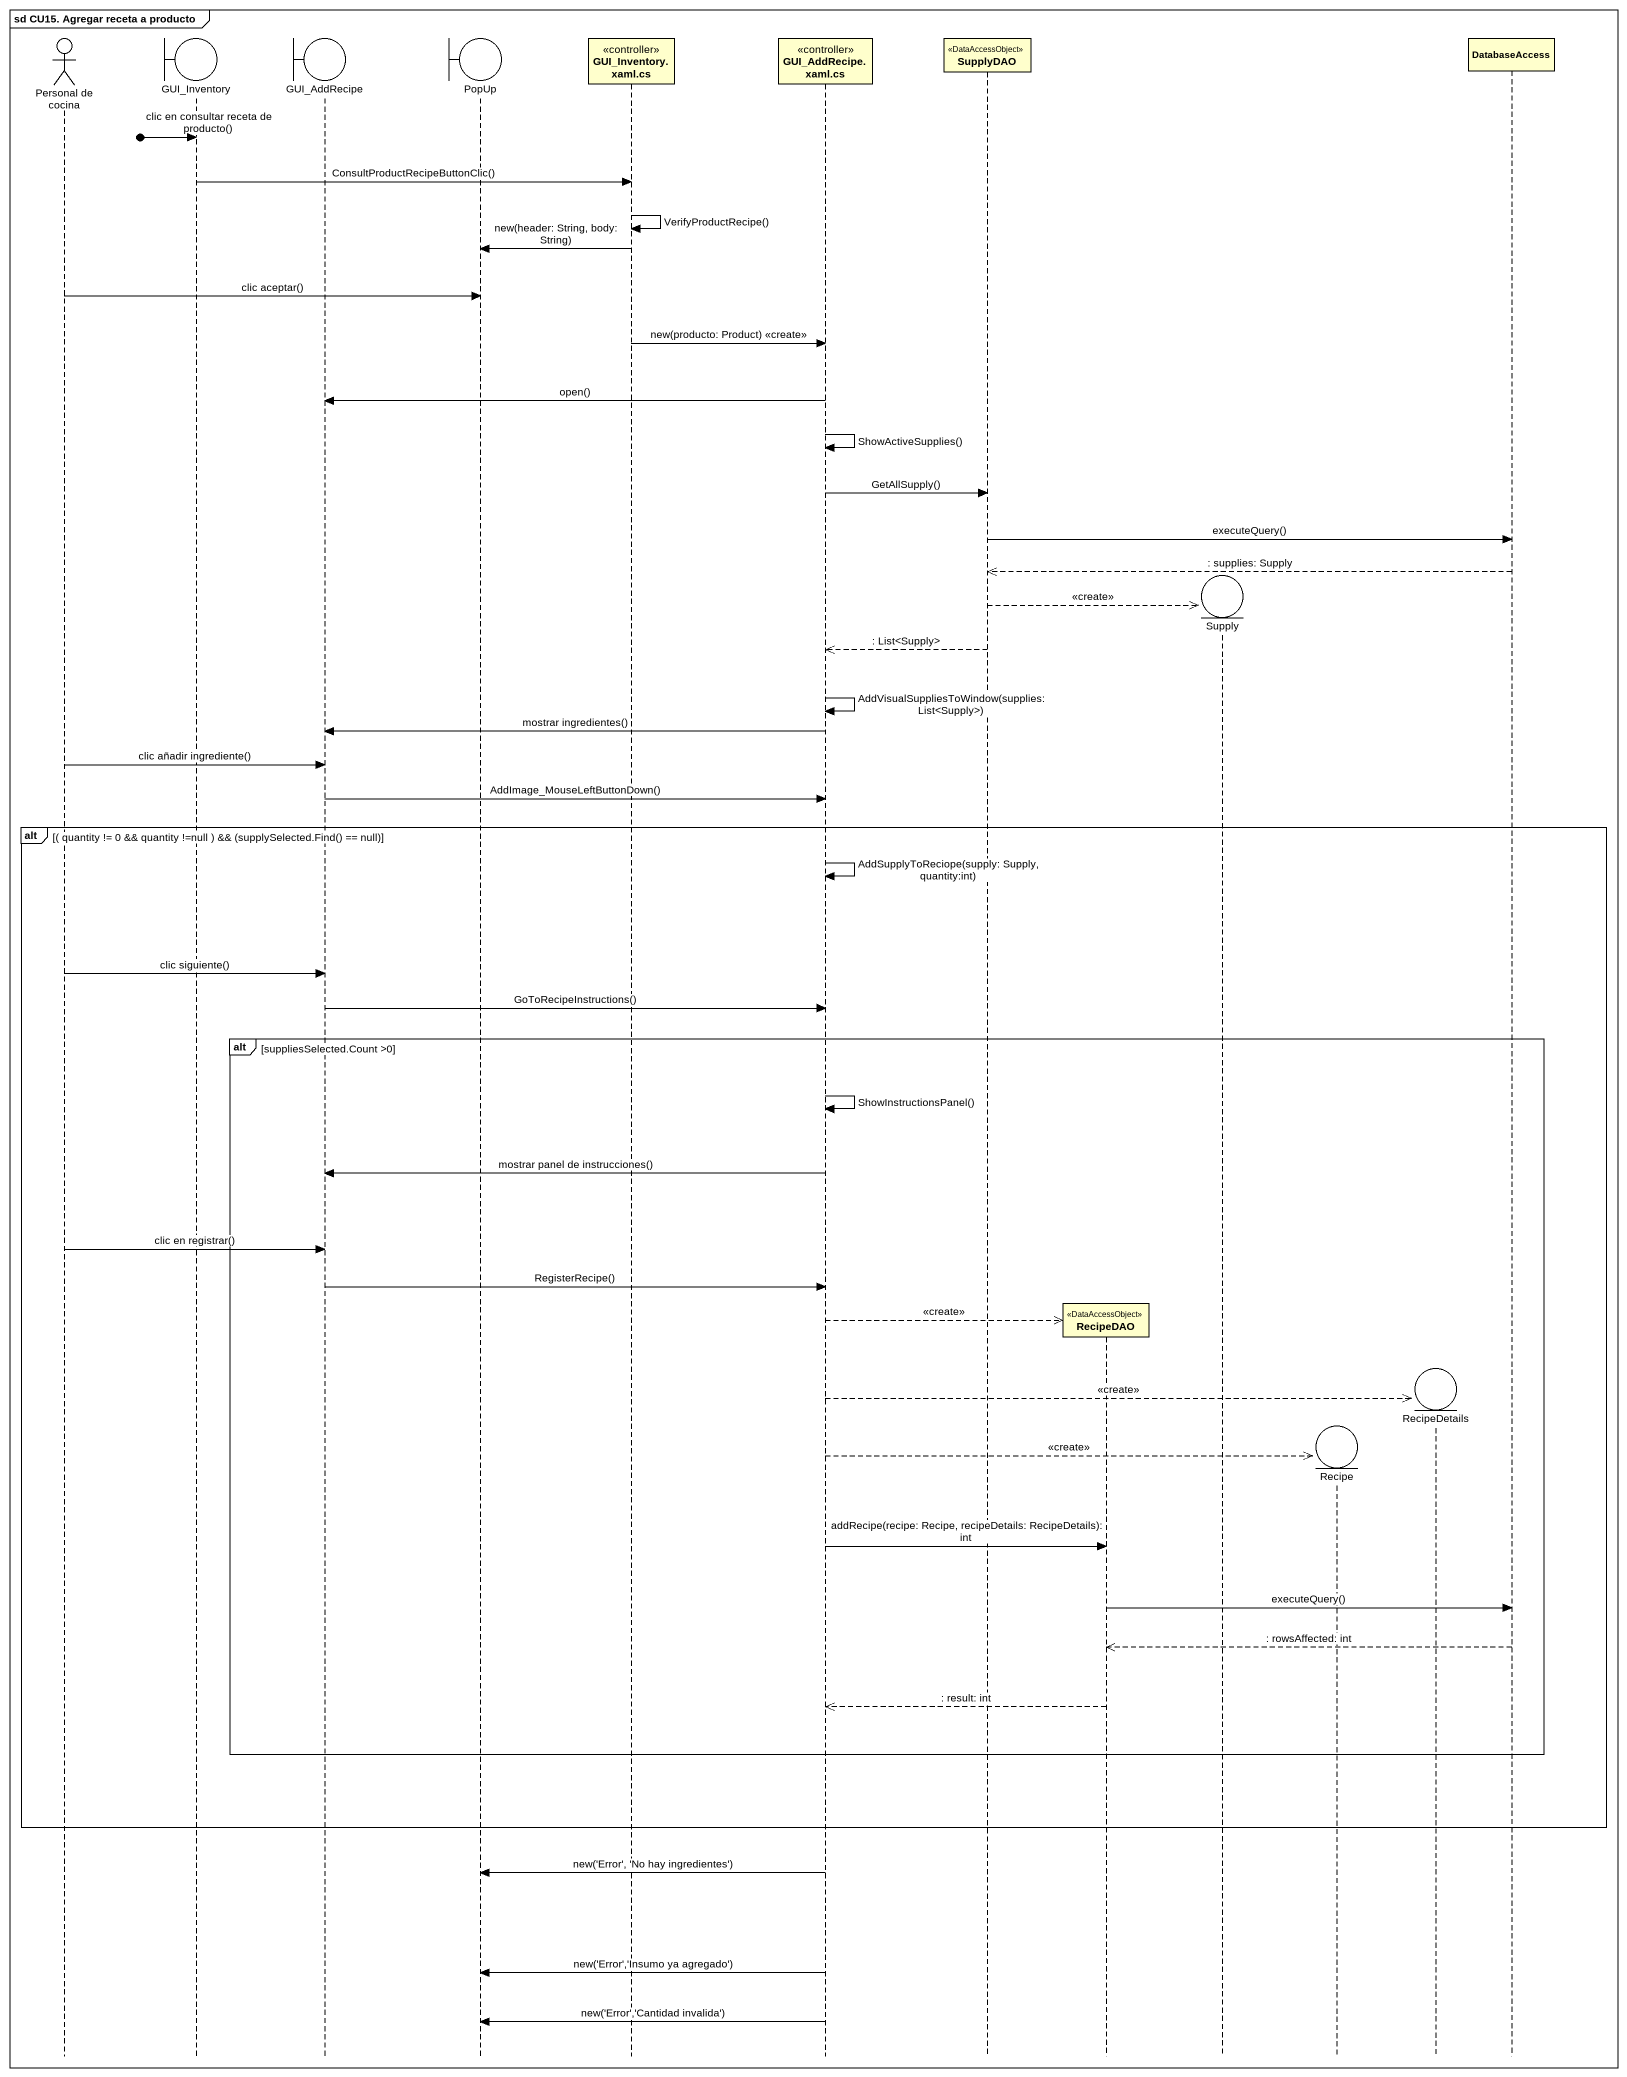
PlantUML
@startuml
mainframe sd CU15. Agregar receta a producto
hide footbox
actor "Personal de cocina" as Personal_de_cocina
boundary GUI_Inventory
boundary GUI_AddRecipe
boundary PopUp
participant "GUI_Inventory.xaml.cs" as GUI_Inventory_xaml_cs <<controller>>
participant "GUI_AddRecipe.xaml.cs" as GUI_AddRecipe_xaml_cs <<controller>>
participant SupplyDAO <<DataAccessObject>>
participant RecipeDAO <<DataAccessObject>>
entity Supply
entity Recipe
entity RecipeDetails
participant DatabaseAccess

[o-> GUI_Inventory : clic en consultar receta de producto()
GUI_Inventory -> GUI_Inventory_xaml_cs : ConsultProductRecipeButtonClic()
GUI_Inventory_xaml_cs -> GUI_Inventory_xaml_cs : VerifyProductRecipe()
GUI_Inventory_xaml_cs -> PopUp : new(header: String, body: String)
Personal_de_cocina -> PopUp : clic aceptar()
GUI_Inventory_xaml_cs -> GUI_AddRecipe_xaml_cs : new(producto: Product) <<create>>
GUI_AddRecipe_xaml_cs -> GUI_AddRecipe : open()
GUI_AddRecipe_xaml_cs -> GUI_AddRecipe_xaml_cs : ShowActiveSupplies()
GUI_AddRecipe_xaml_cs -> SupplyDAO : GetAllSupply()
SupplyDAO -> DatabaseAccess : executeQuery()
DatabaseAccess -->> SupplyDAO : : supplies: Supply
SupplyDAO -->> Supply ** : <<create>>
SupplyDAO -->> GUI_AddRecipe_xaml_cs : : List<Supply>
GUI_AddRecipe_xaml_cs -> GUI_AddRecipe_xaml_cs : AddVisualSuppliesToWindow(supplies: List<Supply>)
GUI_AddRecipe_xaml_cs -> GUI_AddRecipe : mostrar ingredientes()
Personal_de_cocina -> GUI_AddRecipe : clic añadir ingrediente()
GUI_AddRecipe -> GUI_AddRecipe_xaml_cs : AddImage_MouseLeftButtonDown()
alt ( quantity != 0 && quantity !=null ) && (supplySelected.Find() == null)
  GUI_AddRecipe_xaml_cs -> GUI_AddRecipe_xaml_cs : AddSupplyToReciope(supply: Supply, quantity:int)
  Personal_de_cocina -> GUI_AddRecipe : clic siguiente()
  GUI_AddRecipe -> GUI_AddRecipe_xaml_cs : GoToRecipeInstructions()
  alt suppliesSelected.Count >0
    GUI_AddRecipe_xaml_cs -> GUI_AddRecipe_xaml_cs : ShowInstructionsPanel()
    GUI_AddRecipe_xaml_cs -> GUI_AddRecipe : mostrar panel de instrucciones()
    Personal_de_cocina -> GUI_AddRecipe : clic en registrar()
    GUI_AddRecipe -> GUI_AddRecipe_xaml_cs : RegisterRecipe()
    GUI_AddRecipe_xaml_cs -->> RecipeDAO ** : <<create>>
    GUI_AddRecipe_xaml_cs -->> RecipeDetails ** : <<create>>
    GUI_AddRecipe_xaml_cs -->> Recipe ** : <<create>>
    GUI_AddRecipe_xaml_cs -> RecipeDAO : addRecipe(recipe: Recipe, recipeDetails: RecipeDetails): int
    RecipeDAO -> DatabaseAccess : executeQuery()
    DatabaseAccess -->> RecipeDAO : : rowsAffected: int
    RecipeDAO -->> GUI_AddRecipe_xaml_cs : : result: int
  end
end
GUI_AddRecipe_xaml_cs -> PopUp : new('Error', 'No hay ingredientes')
GUI_AddRecipe_xaml_cs -> PopUp : new('Error','Insumo ya agregado')
GUI_AddRecipe_xaml_cs -> PopUp : new('Error','Cantidad invalida')
@enduml
